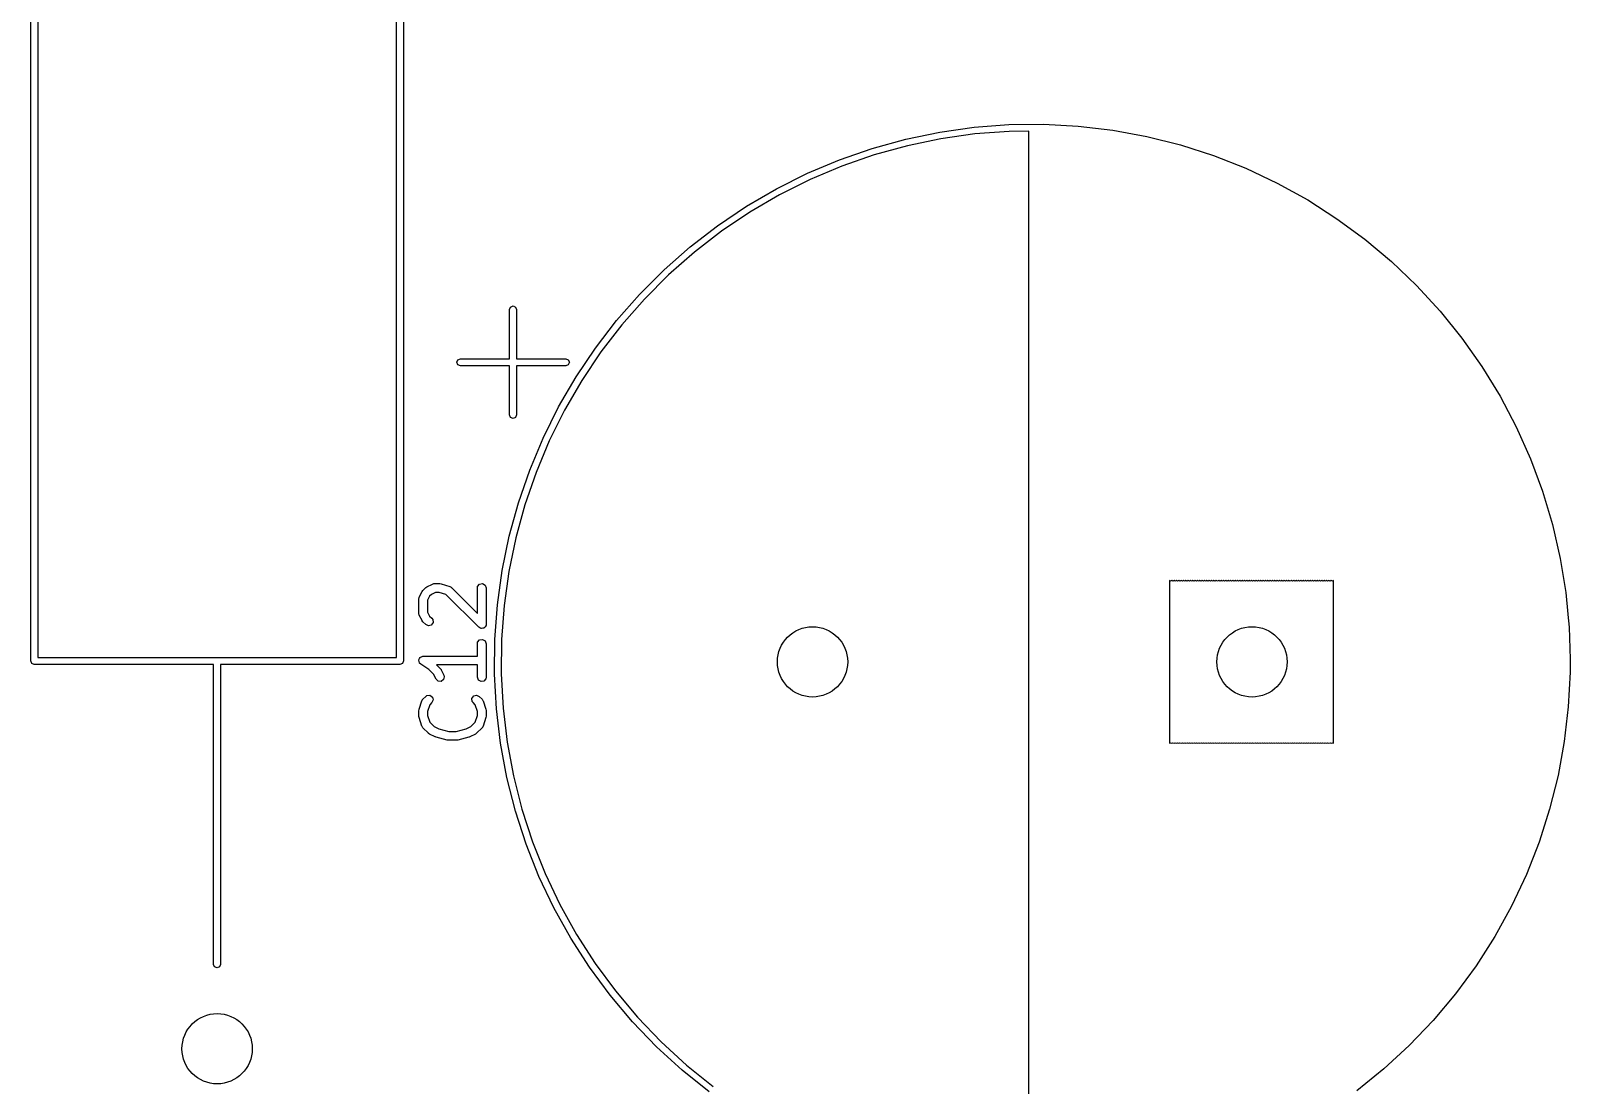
# Model space of a CAD drawing. Extents: x 37 to 259, y -144 to -45.
# Drawn here: x 64.13 to 90.4, y -104.76 to -86.76 of the extents above; entities that cross this region are included whole.
import ezdxf

# ---------------------------------------------------------------- set-up
doc = ezdxf.new("R2010")
doc.units = 0
doc.layers.add('BLACK', color=7, linetype='CONTINUOUS')

msp = doc.modelspace()

# ---------------------------------------------------------------- linework, layer by layer
at = {"layer": 'BLACK', "linetype": 'CONTINUOUS'}
for p, q in [((64.13, -97.52), (64.13, -80.28)), ((64.25, -80.34), (64.25, -97.46)), ((70.37, -97.46), (70.37, -80.34)), ((70.49, -80.28), (70.49, -97.52)), ((79.0614, -88.6134), (79.6417, -88.4927)), ((79.6417, -88.4927), (80.2286, -88.4097)), ((80.241, -88.5242), (79.6615, -88.6061)), ((80.2286, -88.4097), (80.8196, -88.3647)), ((80.8246, -88.4798), (80.241, -88.5242)), ((80.8196, -88.3647), (81.4123, -88.358)), ((81.16, -88.476), (80.8246, -88.4798)), ((81.16, -106.599), (81.16, -88.476)), ((81.4123, -88.358), (82.0041, -88.3895)), ((82.0041, -88.3895), (82.5927, -88.4592)), ((82.5927, -88.4592), (83.1756, -88.5667)), ((77.9302, -88.9657), (78.4901, -88.7713)), ((78.4901, -88.7713), (79.0614, -88.6134)), ((79.0885, -88.7253), (78.5243, -88.8812)), ((79.6615, -88.6061), (79.0885, -88.7253)), ((83.1756, -88.5667), (83.7504, -88.7116)), ((83.7504, -88.7116), (84.3145, -88.8933)), ((77.384, -89.1959), (77.9302, -88.9657)), ((78.5243, -88.8812), (77.9714, -89.0732)), ((84.3145, -88.8933), (84.8658, -89.111)), ((76.8538, -89.4608), (77.384, -89.1959)), ((77.4321, -89.3005), (76.9085, -89.5621)), ((77.9714, -89.0732), (77.4321, -89.3005)), ((84.8658, -89.111), (85.4019, -89.3638)), ((76.3418, -89.7594), (76.8538, -89.4608)), ((76.9085, -89.5621), (76.4029, -89.857)), ((85.4019, -89.3638), (85.9206, -89.6507)), ((75.8501, -90.0904), (76.3418, -89.7594)), ((85.9206, -89.6507), (86.4196, -89.9705)), ((75.3808, -90.4525), (75.8501, -90.0904)), ((76.4029, -89.857), (75.9174, -90.1838)), ((86.4196, -89.9705), (86.897, -90.3218)), ((75.9174, -90.1838), (75.454, -90.5413)), ((86.897, -90.3218), (87.3507, -90.7032)), ((74.9359, -90.8441), (75.3808, -90.4525)), ((75.454, -90.5413), (75.0147, -90.928)), ((74.5171, -91.2635), (74.9359, -90.8441)), ((87.3507, -90.7032), (87.7789, -91.1131)), ((75.0147, -90.928), (74.6012, -91.3422)), ((87.7789, -91.1131), (88.1797, -91.5497)), ((74.1263, -91.7092), (74.5171, -91.2635)), ((74.6012, -91.3422), (74.2153, -91.7823)), ((72.3006, -91.521), (72.3181, -91.4786)), ((72.3006, -92.361), (72.3006, -91.521)), ((72.3181, -91.4786), (72.3606, -91.461)), ((72.3606, -91.461), (72.403, -91.4786)), ((72.403, -91.4786), (72.4206, -91.521)), ((72.4206, -91.521), (72.4206, -92.361)), ((88.1797, -91.5497), (88.5515, -92.0113)), ((73.7651, -92.1791), (74.1263, -91.7092)), ((74.2153, -91.7823), (73.8586, -92.2463)), ((73.4349, -92.6713), (73.7651, -92.1791)), ((88.5515, -92.0113), (88.8927, -92.496)), ((71.4006, -92.421), (71.4181, -92.3786)), ((71.4181, -92.4634), (71.4006, -92.421)), ((71.4181, -92.3786), (71.4606, -92.361)), ((71.4606, -92.481), (71.4181, -92.4634)), ((71.4606, -92.361), (72.3006, -92.361)), ((72.4206, -92.361), (73.2606, -92.361)), ((73.2606, -92.361), (73.303, -92.3786)), ((73.303, -92.4634), (73.2606, -92.481)), ((73.303, -92.3786), (73.3206, -92.421)), ((73.3206, -92.421), (73.303, -92.4634)), ((73.8586, -92.2463), (73.5326, -92.7324)), ((72.3006, -92.481), (71.4606, -92.481)), ((72.3006, -93.321), (72.3006, -92.481)), ((73.2606, -92.481), (72.4206, -92.481)), ((72.4206, -92.481), (72.4206, -93.321)), ((73.1372, -93.1839), (73.4349, -92.6713)), ((73.5326, -92.7324), (73.2386, -93.2385)), ((88.8927, -92.496), (89.202, -93.0016)), ((72.8732, -93.7145), (73.1372, -93.1839)), ((73.2386, -93.2385), (72.9779, -93.7625)), ((89.202, -93.0016), (89.4779, -93.5262)), ((72.3181, -93.3634), (72.3006, -93.321)), ((72.3606, -93.381), (72.3181, -93.3634)), ((72.403, -93.3634), (72.3606, -93.381)), ((72.4206, -93.321), (72.403, -93.3634)), ((72.644, -94.2611), (72.8732, -93.7145)), ((72.9779, -93.7625), (72.7516, -94.3022)), ((89.4779, -93.5262), (89.7195, -94.0674)), ((72.4505, -94.8214), (72.644, -94.2611)), ((72.7516, -94.3022), (72.5605, -94.8554)), ((89.7195, -94.0674), (89.9256, -94.6231)), ((72.2936, -95.393), (72.4505, -94.8214)), ((89.9256, -94.6231), (90.0954, -95.191)), ((72.5605, -94.8554), (72.4056, -95.4199)), ((90.0954, -95.191), (90.2283, -95.7686)), ((72.174, -95.9735), (72.2936, -95.393)), ((72.4056, -95.4199), (72.2874, -95.9931)), ((90.2283, -95.7686), (90.3235, -96.3537)), ((72.092, -96.5605), (72.174, -95.9735)), ((72.2874, -95.9931), (72.2065, -96.5727)), ((83.581, -96.156), (83.561, -96.1477)), ((83.561, -96.1477), (83.561, -98.9243)), ((83.601, -96.1477), (83.581, -96.156)), ((83.621, -96.156), (83.601, -96.1477)), ((83.641, -96.1477), (83.621, -96.156)), ((83.661, -96.156), (83.641, -96.1477)), ((83.681, -96.1477), (83.661, -96.156)), ((83.701, -96.156), (83.681, -96.1477)), ((83.721, -96.1477), (83.701, -96.156)), ((83.741, -96.156), (83.721, -96.1477)), ((83.761, -96.1477), (83.741, -96.156)), ((83.781, -96.156), (83.761, -96.1477)), ((83.801, -96.1477), (83.781, -96.156)), ((83.821, -96.156), (83.801, -96.1477)), ((83.841, -96.1477), (83.821, -96.156)), ((83.861, -96.156), (83.841, -96.1477)), ((83.881, -96.1477), (83.861, -96.156)), ((83.901, -96.156), (83.881, -96.1477)), ((83.921, -96.1477), (83.901, -96.156)), ((83.941, -96.156), (83.921, -96.1477)), ((83.961, -96.1477), (83.941, -96.156)), ((83.981, -96.156), (83.961, -96.1477)), ((84.001, -96.1477), (83.981, -96.156)), ((84.021, -96.156), (84.001, -96.1477)), ((84.041, -96.1477), (84.021, -96.156)), ((84.061, -96.156), (84.041, -96.1477)), ((84.081, -96.1477), (84.061, -96.156)), ((84.101, -96.156), (84.081, -96.1477)), ((84.121, -96.1477), (84.101, -96.156)), ((84.141, -96.156), (84.121, -96.1477)), ((84.161, -96.1477), (84.141, -96.156)), ((84.181, -96.156), (84.161, -96.1477)), ((84.201, -96.1477), (84.181, -96.156)), ((84.221, -96.156), (84.201, -96.1477)), ((84.241, -96.1477), (84.221, -96.156)), ((84.261, -96.156), (84.241, -96.1477)), ((84.281, -96.1477), (84.261, -96.156)), ((84.301, -96.156), (84.281, -96.1477)), ((84.321, -96.1477), (84.301, -96.156)), ((84.341, -96.156), (84.321, -96.1477)), ((84.361, -96.1477), (84.341, -96.156)), ((84.381, -96.156), (84.361, -96.1477)), ((84.401, -96.1477), (84.381, -96.156)), ((84.421, -96.156), (84.401, -96.1477)), ((84.441, -96.1477), (84.421, -96.156)), ((84.461, -96.156), (84.441, -96.1477)), ((84.481, -96.1477), (84.461, -96.156)), ((84.501, -96.156), (84.481, -96.1477)), ((84.521, -96.1477), (84.501, -96.156)), ((84.541, -96.156), (84.521, -96.1477)), ((84.561, -96.1477), (84.541, -96.156)), ((84.581, -96.156), (84.561, -96.1477)), ((84.601, -96.1477), (84.581, -96.156)), ((84.621, -96.156), (84.601, -96.1477)), ((84.641, -96.1477), (84.621, -96.156)), ((84.661, -96.156), (84.641, -96.1477)), ((84.681, -96.1477), (84.661, -96.156)), ((84.701, -96.156), (84.681, -96.1477)), ((84.721, -96.1477), (84.701, -96.156)), ((84.741, -96.156), (84.721, -96.1477)), ((84.761, -96.1477), (84.741, -96.156)), ((84.781, -96.156), (84.761, -96.1477)), ((84.801, -96.1477), (84.781, -96.156)), ((84.821, -96.156), (84.801, -96.1477)), ((84.841, -96.1477), (84.821, -96.156)), ((84.861, -96.156), (84.841, -96.1477)), ((84.881, -96.1477), (84.861, -96.156)), ((84.901, -96.156), (84.881, -96.1477)), ((84.921, -96.1477), (84.901, -96.156)), ((84.941, -96.156), (84.921, -96.1477)), ((84.961, -96.1477), (84.941, -96.156)), ((84.981, -96.156), (84.961, -96.1477)), ((85.001, -96.1477), (84.981, -96.156)), ((85.021, -96.156), (85.001, -96.1477)), ((85.041, -96.1477), (85.021, -96.156)), ((85.061, -96.156), (85.041, -96.1477)), ((85.081, -96.1477), (85.061, -96.156)), ((85.101, -96.156), (85.081, -96.1477)), ((85.121, -96.1477), (85.101, -96.156)), ((85.141, -96.156), (85.121, -96.1477)), ((85.161, -96.1477), (85.141, -96.156)), ((85.181, -96.156), (85.161, -96.1477)), ((85.201, -96.1477), (85.181, -96.156)), ((85.221, -96.156), (85.201, -96.1477)), ((85.241, -96.1477), (85.221, -96.156)), ((85.261, -96.156), (85.241, -96.1477)), ((85.281, -96.1477), (85.261, -96.156)), ((85.301, -96.156), (85.281, -96.1477)), ((85.321, -96.1477), (85.301, -96.156)), ((85.341, -96.156), (85.321, -96.1477)), ((85.361, -96.1477), (85.341, -96.156)), ((85.381, -96.156), (85.361, -96.1477)), ((85.401, -96.1477), (85.381, -96.156)), ((85.421, -96.156), (85.401, -96.1477)), ((85.441, -96.1477), (85.421, -96.156)), ((85.461, -96.156), (85.441, -96.1477)), ((85.481, -96.1477), (85.461, -96.156)), ((85.501, -96.156), (85.481, -96.1477)), ((85.521, -96.1477), (85.501, -96.156)), ((85.541, -96.156), (85.521, -96.1477)), ((85.561, -96.1477), (85.541, -96.156)), ((85.581, -96.156), (85.561, -96.1477)), ((85.601, -96.1477), (85.581, -96.156)), ((85.621, -96.156), (85.601, -96.1477)), ((85.641, -96.1477), (85.621, -96.156)), ((85.661, -96.156), (85.641, -96.1477)), ((85.681, -96.1477), (85.661, -96.156)), ((85.701, -96.156), (85.681, -96.1477)), ((85.721, -96.1477), (85.701, -96.156)), ((85.741, -96.156), (85.721, -96.1477)), ((85.761, -96.1477), (85.741, -96.156)), ((85.781, -96.156), (85.761, -96.1477)), ((85.801, -96.1477), (85.781, -96.156)), ((85.821, -96.156), (85.801, -96.1477)), ((85.841, -96.1477), (85.821, -96.156)), ((85.861, -96.156), (85.841, -96.1477)), ((85.881, -96.1477), (85.861, -96.156)), ((85.901, -96.156), (85.881, -96.1477)), ((85.921, -96.1477), (85.901, -96.156)), ((85.941, -96.156), (85.921, -96.1477)), ((85.961, -96.1477), (85.941, -96.156)), ((85.981, -96.156), (85.961, -96.1477)), ((86.001, -96.1477), (85.981, -96.156)), ((86.021, -96.156), (86.001, -96.1477)), ((86.041, -96.1477), (86.021, -96.156)), ((86.061, -96.156), (86.041, -96.1477)), ((86.081, -96.1477), (86.061, -96.156)), ((86.101, -96.156), (86.081, -96.1477)), ((86.121, -96.1477), (86.101, -96.156)), ((86.141, -96.156), (86.121, -96.1477)), ((86.161, -96.1477), (86.141, -96.156)), ((86.181, -96.156), (86.161, -96.1477)), ((86.201, -96.1477), (86.181, -96.156)), ((86.221, -96.156), (86.201, -96.1477)), ((86.241, -96.1477), (86.221, -96.156)), ((86.261, -96.156), (86.241, -96.1477)), ((86.281, -96.1477), (86.261, -96.156)), ((86.301, -96.156), (86.281, -96.1477)), ((86.321, -96.1477), (86.301, -96.156)), ((86.341, -96.156), (86.321, -96.1477)), ((86.361, -96.1477), (86.341, -96.156)), ((86.361, -98.9243), (86.361, -96.1477)), ((70.7593, -96.431), (70.8069, -96.3358)), ((70.8069, -96.3358), (70.8203, -96.3178)), ((70.8203, -96.3178), (70.821, -96.3163)), ((70.821, -96.3163), (70.8686, -96.2687)), ((70.8686, -96.2687), (70.887, -96.2558)), ((70.887, -96.2558), (70.8881, -96.2546)), ((70.8881, -96.2546), (70.9833, -96.207)), ((70.966, -96.3834), (70.9356, -96.4138)), ((71.0346, -96.3491), (70.966, -96.3834)), ((70.9833, -96.207), (71.0083, -96.1996)), ((71.0083, -96.1996), (71.0126, -96.2006)), ((71.0126, -96.2006), (71.0169, -96.1991)), ((71.0169, -96.1991), (71.1121, -96.1991)), ((71.0999, -96.3491), (71.0346, -96.3491)), ((71.2144, -96.3873), (71.0999, -96.3491)), ((71.1121, -96.1991), (71.1342, -96.203)), ((71.1342, -96.203), (71.1358, -96.2029)), ((71.1358, -96.2029), (71.2787, -96.2506)), ((71.7733, -96.9462), (71.2144, -96.3873)), ((71.2787, -96.2506), (71.3016, -96.263)), ((71.3016, -96.263), (71.3039, -96.2668)), ((71.3039, -96.2668), (71.308, -96.2687)), ((71.308, -96.2687), (71.7514, -96.7121)), ((71.7514, -96.2741), (71.7559, -96.2484)), ((71.7514, -96.7121), (71.7514, -96.2741)), ((71.7559, -96.2484), (71.7889, -96.2091)), ((71.7889, -96.2091), (71.8394, -96.2002)), ((71.8394, -96.2002), (71.8838, -96.2259)), ((71.8838, -96.2259), (71.9014, -96.2741)), ((71.9014, -96.2741), (71.9014, -96.8931)), ((90.3235, -96.3537), (90.3591, -96.7199)), ((70.7514, -96.4646), (70.7559, -96.4389)), ((70.7514, -96.7027), (70.7514, -96.4646)), ((70.7559, -96.4389), (70.7588, -96.4355)), ((70.7588, -96.4355), (70.7593, -96.431)), ((70.9356, -96.4138), (70.9014, -96.4823)), ((70.9014, -96.4823), (70.9014, -96.685)), ((72.0481, -97.1516), (72.092, -96.5605)), ((72.2065, -96.5727), (72.1631, -97.1564)), ((70.7529, -96.7069), (70.7514, -96.7027)), ((70.7519, -96.7112), (70.7529, -96.7069)), ((70.7593, -96.7362), (70.7519, -96.7112)), ((70.8069, -96.8314), (70.7593, -96.7362)), ((70.8081, -96.8326), (70.8069, -96.8314)), ((70.821, -96.8509), (70.8081, -96.8326)), ((70.8686, -96.8986), (70.821, -96.8509)), ((70.9151, -96.9202), (70.8686, -96.8986)), ((70.9014, -96.685), (70.9356, -96.7535)), ((70.9646, -96.907), (70.9151, -96.9202)), ((70.9356, -96.7535), (70.9747, -96.7925)), ((70.9941, -96.8649), (70.9646, -96.907)), ((70.9747, -96.7925), (70.9896, -96.8138)), ((70.9896, -96.8138), (70.9941, -96.8649)), ((71.8823, -96.9361), (71.8694, -96.9546)), ((71.8969, -96.9188), (71.8823, -96.9361)), ((71.8977, -96.9142), (71.8969, -96.9188)), ((71.8988, -96.9126), (71.8977, -96.9142)), ((71.9014, -96.8931), (71.8985, -96.9093)), ((71.8985, -96.9093), (71.8988, -96.9126)), ((90.3591, -96.7199), (90.36, -96.722)), ((90.36, -96.722), (90.36, -96.7289)), ((90.36, -96.7289), (90.3809, -96.9436)), ((71.7559, -97.2008), (71.7889, -97.1615)), ((71.7938, -96.9557), (71.7733, -96.9462)), ((71.7889, -97.1615), (71.8394, -97.1526)), ((71.8134, -96.967), (71.7938, -96.9557)), ((71.8167, -96.9664), (71.8134, -96.967)), ((71.8198, -96.9679), (71.8167, -96.9664)), ((71.8416, -96.962), (71.8198, -96.9679)), ((71.8394, -97.1526), (71.8838, -97.1783)), ((71.8639, -96.9581), (71.8416, -96.962)), ((71.8661, -96.9555), (71.8639, -96.9581)), ((71.8694, -96.9546), (71.8661, -96.9555)), ((71.8838, -97.1783), (71.9014, -97.2265)), ((72.0424, -97.7417), (72.0481, -97.1516)), ((72.1631, -97.1564), (72.1575, -97.7417)), ((90.3809, -96.9436), (90.3986, -97.4926)), ((64.25, -97.46), (70.37, -97.46)), ((70.7634, -97.4803), (70.7721, -97.4604)), ((70.7721, -97.4604), (70.776, -97.4585)), ((70.776, -97.4585), (70.7782, -97.4547)), ((70.7782, -97.4547), (70.7986, -97.4473)), ((70.7986, -97.4473), (70.8181, -97.4376)), ((70.8181, -97.4376), (70.8223, -97.4387)), ((70.8223, -97.4387), (70.8264, -97.4372)), ((70.8264, -97.4372), (71.7514, -97.4372)), ((71.7514, -97.2265), (71.7559, -97.2008)), ((71.7514, -97.4372), (71.7514, -97.2265)), ((71.9014, -97.2265), (71.9014, -97.7979)), ((64.1476, -97.5624), (64.13, -97.52)), ((64.19, -97.58), (64.1476, -97.5624)), ((67.25, -97.58), (64.19, -97.58)), ((67.25, -102.7), (67.25, -97.58)), ((70.43, -97.58), (67.37, -97.58)), ((67.37, -97.58), (67.37, -102.7)), ((70.4724, -97.5624), (70.43, -97.58)), ((70.49, -97.52), (70.4724, -97.5624)), ((70.7515, -97.5074), (70.7533, -97.5034)), ((70.7576, -97.5283), (70.7515, -97.5074)), ((70.7525, -97.4992), (70.7634, -97.4803)), ((70.7533, -97.5034), (70.7525, -97.4992)), ((70.7614, -97.5497), (70.7576, -97.5283)), ((70.7647, -97.5525), (70.7614, -97.5497)), ((70.7659, -97.5566), (70.7647, -97.5525)), ((70.7848, -97.5746), (70.7659, -97.5566)), ((70.9215, -97.6657), (70.7848, -97.5746)), ((71.0028, -97.7471), (70.9215, -97.6657)), ((71.7514, -97.5872), (71.0551, -97.5872)), ((71.0551, -97.5872), (71.1175, -97.6496)), ((71.1175, -97.6496), (71.1304, -97.668)), ((71.1304, -97.668), (71.1316, -97.6691)), ((71.1316, -97.6691), (71.1792, -97.7644)), ((71.7514, -97.7979), (71.7514, -97.5872)), ((90.3983, -97.7122), (90.3678, -98.3042)), ((90.3996, -97.5769), (90.3983, -97.7122)), ((90.3986, -97.4926), (90.4, -97.496)), ((90.4, -97.576), (90.3996, -97.5769)), ((90.4, -97.496), (90.4, -97.576)), ((71.045, -97.8314), (71.0028, -97.7471)), ((71.0823, -97.8667), (71.045, -97.8314)), ((71.1335, -97.8698), (71.0823, -97.8667)), ((71.1747, -97.8392), (71.1335, -97.8698)), ((71.1866, -97.7893), (71.1747, -97.8392)), ((71.1792, -97.7644), (71.1866, -97.7893)), ((71.7689, -97.8461), (71.7514, -97.7979)), ((71.8134, -97.8718), (71.7689, -97.8461)), ((71.8639, -97.8629), (71.8134, -97.8718)), ((71.8969, -97.8236), (71.8639, -97.8629)), ((71.9014, -97.7979), (71.8969, -97.8236)), ((72.0424, -97.7443), (72.0424, -97.7417)), ((72.0749, -98.3361), (72.0424, -97.7443)), ((72.1575, -97.7417), (72.1896, -98.3261)), ((70.7552, -98.3456), (70.8028, -98.2028)), ((70.8028, -98.2028), (70.8153, -98.1799)), ((70.8153, -98.1799), (70.8191, -98.1775)), ((70.8191, -98.1775), (70.821, -98.1734)), ((70.821, -98.1734), (70.8686, -98.1258)), ((70.8686, -98.1258), (70.8899, -98.1109)), ((70.8899, -98.1109), (70.941, -98.1064)), ((70.9747, -98.2319), (70.9396, -98.267)), ((70.941, -98.1064), (70.9831, -98.1358)), ((70.9963, -98.1854), (70.9747, -98.2319)), ((70.9831, -98.1358), (70.9963, -98.1854)), ((71.6587, -98.1594), (71.6881, -98.1174)), ((71.6632, -98.2106), (71.6587, -98.1594)), ((71.6781, -98.2319), (71.6632, -98.2106)), ((71.7132, -98.267), (71.6781, -98.2319)), ((71.6881, -98.1174), (71.7377, -98.1041)), ((71.7377, -98.1041), (71.7842, -98.1258)), ((71.7842, -98.1258), (71.8318, -98.1734)), ((71.8318, -98.1734), (71.8467, -98.1948)), ((71.8467, -98.1948), (71.8471, -98.1992)), ((71.8471, -98.1992), (71.8499, -98.2028)), ((71.8499, -98.2028), (71.8975, -98.3456)), ((70.7514, -98.3693), (70.7553, -98.3473)), ((70.7514, -98.4646), (70.7514, -98.3693)), ((70.7519, -98.4661), (70.7514, -98.4646)), ((70.7552, -98.4883), (70.7519, -98.4661)), ((70.7553, -98.3473), (70.7552, -98.3456)), ((70.8028, -98.6311), (70.7552, -98.4883)), ((70.9396, -98.267), (70.9014, -98.3815)), ((70.9014, -98.3815), (70.9014, -98.4524)), ((70.9014, -98.4524), (70.9396, -98.5669)), ((71.7514, -98.3815), (71.7132, -98.267)), ((71.7132, -98.5669), (71.7514, -98.4524)), ((71.7514, -98.4524), (71.7514, -98.3815)), ((71.8975, -98.4883), (71.8499, -98.6311)), ((71.8975, -98.3456), (71.9008, -98.3678)), ((71.9014, -98.4646), (71.8975, -98.4867)), ((71.8975, -98.4867), (71.8975, -98.4883)), ((71.9008, -98.3678), (71.9014, -98.3693)), ((71.9014, -98.3693), (71.9014, -98.4646)), ((72.1456, -98.9246), (72.0749, -98.3361)), ((72.1896, -98.3261), (72.2594, -98.9072)), ((90.3678, -98.3042), (90.2992, -98.8929)), ((70.8056, -98.6347), (70.8028, -98.6311)), ((70.806, -98.6391), (70.8056, -98.6347)), ((70.821, -98.6605), (70.806, -98.6391)), ((70.9162, -98.7557), (70.821, -98.6605)), ((70.9177, -98.7564), (70.9162, -98.7557)), ((70.9357, -98.7697), (70.9177, -98.7564)), ((71.0309, -98.8174), (70.9357, -98.7697)), ((70.9396, -98.5669), (71.0137, -98.641)), ((71.0137, -98.641), (71.0907, -98.6795)), ((71.0907, -98.6795), (71.2642, -98.7229)), ((71.2642, -98.7229), (71.3886, -98.7229)), ((71.3886, -98.7229), (71.5621, -98.6795)), ((71.5621, -98.6795), (71.6391, -98.641)), ((71.7171, -98.7697), (71.6218, -98.8174)), ((71.6391, -98.641), (71.7132, -98.5669)), ((71.7182, -98.7686), (71.7171, -98.7697)), ((71.7366, -98.7557), (71.7182, -98.7686)), ((71.8318, -98.6605), (71.7366, -98.7557)), ((71.8337, -98.6564), (71.8318, -98.6605)), ((71.8375, -98.654), (71.8337, -98.6564)), ((71.8499, -98.6311), (71.8375, -98.654)), ((71.0345, -98.8178), (71.0309, -98.8174)), ((71.0463, -98.823), (71.0345, -98.8178)), ((71.2368, -98.8707), (71.0463, -98.823)), ((71.2402, -98.8703), (71.2368, -98.8707)), ((71.255, -98.8729), (71.2402, -98.8703)), ((71.3978, -98.8729), (71.255, -98.8729)), ((71.4011, -98.8717), (71.3978, -98.8729)), ((71.416, -98.8707), (71.4011, -98.8717)), ((71.6065, -98.823), (71.416, -98.8707)), ((71.6094, -98.8211), (71.6065, -98.823)), ((71.6218, -98.8174), (71.6094, -98.8211)), ((72.2541, -99.5073), (72.1456, -98.9246)), ((72.2594, -98.9072), (72.3666, -99.4825)), ((83.561, -98.9243), (83.581, -98.916)), ((83.581, -98.916), (83.601, -98.9243)), ((83.601, -98.9243), (83.621, -98.916)), ((83.621, -98.916), (83.641, -98.9243)), ((83.641, -98.9243), (83.661, -98.916)), ((83.661, -98.916), (83.681, -98.9243)), ((83.681, -98.9243), (83.701, -98.916)), ((83.701, -98.916), (83.721, -98.9243)), ((83.721, -98.9243), (83.741, -98.916)), ((83.741, -98.916), (83.761, -98.9243)), ((83.761, -98.9243), (83.781, -98.916)), ((83.781, -98.916), (83.801, -98.9243)), ((83.801, -98.9243), (83.821, -98.916)), ((83.821, -98.916), (83.841, -98.9243)), ((83.841, -98.9243), (83.861, -98.916)), ((83.861, -98.916), (83.881, -98.9243)), ((83.881, -98.9243), (83.901, -98.916)), ((83.901, -98.916), (83.921, -98.9243)), ((83.921, -98.9243), (83.941, -98.916)), ((83.941, -98.916), (83.961, -98.9243)), ((83.961, -98.9243), (83.981, -98.916)), ((83.981, -98.916), (84.001, -98.9243)), ((84.001, -98.9243), (84.021, -98.916)), ((84.021, -98.916), (84.041, -98.9243)), ((84.041, -98.9243), (84.061, -98.916)), ((84.061, -98.916), (84.081, -98.9243)), ((84.081, -98.9243), (84.101, -98.916)), ((84.101, -98.916), (84.121, -98.9243)), ((84.121, -98.9243), (84.141, -98.916)), ((84.141, -98.916), (84.161, -98.9243)), ((84.161, -98.9243), (84.181, -98.916)), ((84.181, -98.916), (84.201, -98.9243)), ((84.201, -98.9243), (84.221, -98.916)), ((84.221, -98.916), (84.241, -98.9243)), ((84.241, -98.9243), (84.261, -98.916)), ((84.261, -98.916), (84.281, -98.9243)), ((84.281, -98.9243), (84.301, -98.916)), ((84.301, -98.916), (84.321, -98.9243)), ((84.321, -98.9243), (84.341, -98.916)), ((84.341, -98.916), (84.361, -98.9243)), ((84.361, -98.9243), (84.381, -98.916)), ((84.381, -98.916), (84.401, -98.9243)), ((84.401, -98.9243), (84.421, -98.916)), ((84.421, -98.916), (84.441, -98.9243)), ((84.441, -98.9243), (84.461, -98.916)), ((84.461, -98.916), (84.481, -98.9243)), ((84.481, -98.9243), (84.501, -98.916)), ((84.501, -98.916), (84.521, -98.9243)), ((84.521, -98.9243), (84.541, -98.916)), ((84.541, -98.916), (84.561, -98.9243)), ((84.561, -98.9243), (84.581, -98.916)), ((84.581, -98.916), (84.601, -98.9243)), ((84.601, -98.9243), (84.621, -98.916)), ((84.621, -98.916), (84.641, -98.9243)), ((84.641, -98.9243), (84.661, -98.916)), ((84.661, -98.916), (84.681, -98.9243)), ((84.681, -98.9243), (84.701, -98.916)), ((84.701, -98.916), (84.721, -98.9243)), ((84.721, -98.9243), (84.741, -98.916)), ((84.741, -98.916), (84.761, -98.9243)), ((84.761, -98.9243), (84.781, -98.916)), ((84.781, -98.916), (84.801, -98.9243)), ((84.801, -98.9243), (84.821, -98.916)), ((84.821, -98.916), (84.841, -98.9243)), ((84.841, -98.9243), (84.861, -98.916)), ((84.861, -98.916), (84.881, -98.9243)), ((84.881, -98.9243), (84.901, -98.916)), ((84.901, -98.916), (84.921, -98.9243)), ((84.921, -98.9243), (84.941, -98.916)), ((84.941, -98.916), (84.961, -98.9243)), ((84.961, -98.9243), (84.981, -98.916)), ((84.981, -98.916), (85.001, -98.9243)), ((85.001, -98.9243), (85.021, -98.916)), ((85.021, -98.916), (85.041, -98.9243)), ((85.041, -98.9243), (85.061, -98.916)), ((85.061, -98.916), (85.081, -98.9243)), ((85.081, -98.9243), (85.101, -98.916)), ((85.101, -98.916), (85.121, -98.9243)), ((85.121, -98.9243), (85.141, -98.916)), ((85.141, -98.916), (85.161, -98.9243)), ((85.161, -98.9243), (85.181, -98.916)), ((85.181, -98.916), (85.201, -98.9243)), ((85.201, -98.9243), (85.221, -98.916)), ((85.221, -98.916), (85.241, -98.9243)), ((85.241, -98.9243), (85.261, -98.916)), ((85.261, -98.916), (85.281, -98.9243)), ((85.281, -98.9243), (85.301, -98.916)), ((85.301, -98.916), (85.321, -98.9243)), ((85.321, -98.9243), (85.341, -98.916)), ((85.341, -98.916), (85.361, -98.9243)), ((85.361, -98.9243), (85.381, -98.916)), ((85.381, -98.916), (85.401, -98.9243)), ((85.401, -98.9243), (85.421, -98.916)), ((85.421, -98.916), (85.441, -98.9243)), ((85.441, -98.9243), (85.461, -98.916)), ((85.461, -98.916), (85.481, -98.9243)), ((85.481, -98.9243), (85.501, -98.916)), ((85.501, -98.916), (85.521, -98.9243)), ((85.521, -98.9243), (85.541, -98.916)), ((85.541, -98.916), (85.561, -98.9243)), ((85.561, -98.9243), (85.581, -98.916)), ((85.581, -98.916), (85.601, -98.9243)), ((85.601, -98.9243), (85.621, -98.916)), ((85.621, -98.916), (85.641, -98.9243)), ((85.641, -98.9243), (85.661, -98.916)), ((85.661, -98.916), (85.681, -98.9243)), ((85.681, -98.9243), (85.701, -98.916)), ((85.701, -98.916), (85.721, -98.9243)), ((85.721, -98.9243), (85.741, -98.916)), ((85.741, -98.916), (85.761, -98.9243)), ((85.761, -98.9243), (85.781, -98.916)), ((85.781, -98.916), (85.801, -98.9243)), ((85.801, -98.9243), (85.821, -98.916)), ((85.821, -98.916), (85.841, -98.9243)), ((85.841, -98.9243), (85.861, -98.916)), ((85.861, -98.916), (85.881, -98.9243)), ((85.881, -98.9243), (85.901, -98.916)), ((85.901, -98.916), (85.921, -98.9243)), ((85.921, -98.9243), (85.941, -98.916)), ((85.941, -98.916), (85.961, -98.9243)), ((85.961, -98.9243), (85.981, -98.916)), ((85.981, -98.916), (86.001, -98.9243)), ((86.001, -98.9243), (86.021, -98.916)), ((86.021, -98.916), (86.041, -98.9243)), ((86.041, -98.9243), (86.061, -98.916)), ((86.061, -98.916), (86.081, -98.9243)), ((86.081, -98.9243), (86.101, -98.916)), ((86.101, -98.916), (86.121, -98.9243)), ((86.121, -98.9243), (86.141, -98.916)), ((86.141, -98.916), (86.161, -98.9243)), ((86.161, -98.9243), (86.181, -98.916)), ((86.181, -98.916), (86.201, -98.9243)), ((86.201, -98.9243), (86.221, -98.916)), ((86.221, -98.916), (86.241, -98.9243)), ((86.241, -98.9243), (86.261, -98.916)), ((86.261, -98.916), (86.281, -98.9243)), ((86.281, -98.9243), (86.301, -98.916)), ((86.301, -98.916), (86.321, -98.9243)), ((86.321, -98.9243), (86.341, -98.916)), ((86.341, -98.916), (86.361, -98.9243)), ((90.2992, -98.8929), (90.1927, -99.476)), ((72.4, -100.082), (72.2541, -99.5073)), ((72.3666, -99.4825), (72.5107, -100.05)), ((90.1927, -99.476), (90.0488, -100.051)), ((72.5827, -100.646), (72.4, -100.082)), ((72.5107, -100.05), (72.6911, -100.607)), ((90.0488, -100.051), (89.8681, -100.615)), ((72.6911, -100.607), (72.907, -101.151)), ((72.8014, -101.197), (72.5827, -100.646)), ((89.8681, -100.615), (89.6513, -101.167)), ((73.0552, -101.732), (72.8014, -101.197)), ((72.907, -101.151), (73.1576, -101.68)), ((89.6513, -101.167), (89.3994, -101.704)), ((73.343, -102.25), (73.0552, -101.732)), ((73.1576, -101.68), (73.4418, -102.191)), ((89.3994, -101.704), (89.1134, -102.223)), ((73.6636, -102.749), (73.343, -102.25)), ((73.4418, -102.191), (73.7584, -102.683)), ((89.1134, -102.223), (88.7945, -102.722)), ((67.2676, -102.742), (67.25, -102.7)), ((67.37, -102.7), (67.3524, -102.742)), ((73.7584, -102.683), (74.1061, -103.154)), ((67.31, -102.76), (67.2676, -102.742)), ((67.3524, -102.742), (67.31, -102.76)), ((74.0158, -103.226), (73.6636, -102.749)), ((88.7945, -102.722), (88.4441, -103.2)), ((74.3979, -103.679), (74.0158, -103.226)), ((74.1061, -103.154), (74.4835, -103.602)), ((88.4441, -103.2), (88.0635, -103.655)), ((74.8085, -104.106), (74.3979, -103.679)), ((74.4835, -103.602), (74.889, -104.024)), ((88.0635, -103.655), (87.6543, -104.084)), ((74.889, -104.024), (75.3208, -104.419)), ((75.2459, -104.506), (74.8085, -104.106)), ((87.6543, -104.084), (87.2184, -104.485)), ((75.7081, -104.877), (75.2459, -104.506)), ((75.3208, -104.419), (75.7773, -104.785)), ((87.2184, -104.485), (86.7574, -104.858))]:
    msp.add_line(p, q, dxfattribs=at)
at = {"layer": 'BLACK'}
for centre in [(77.47, -97.536), (84.97, -97.536), (67.31, -104.14)]:
    msp.add_circle(centre, 0.6, dxfattribs=at)

doc.saveas('drawing.dxf')
